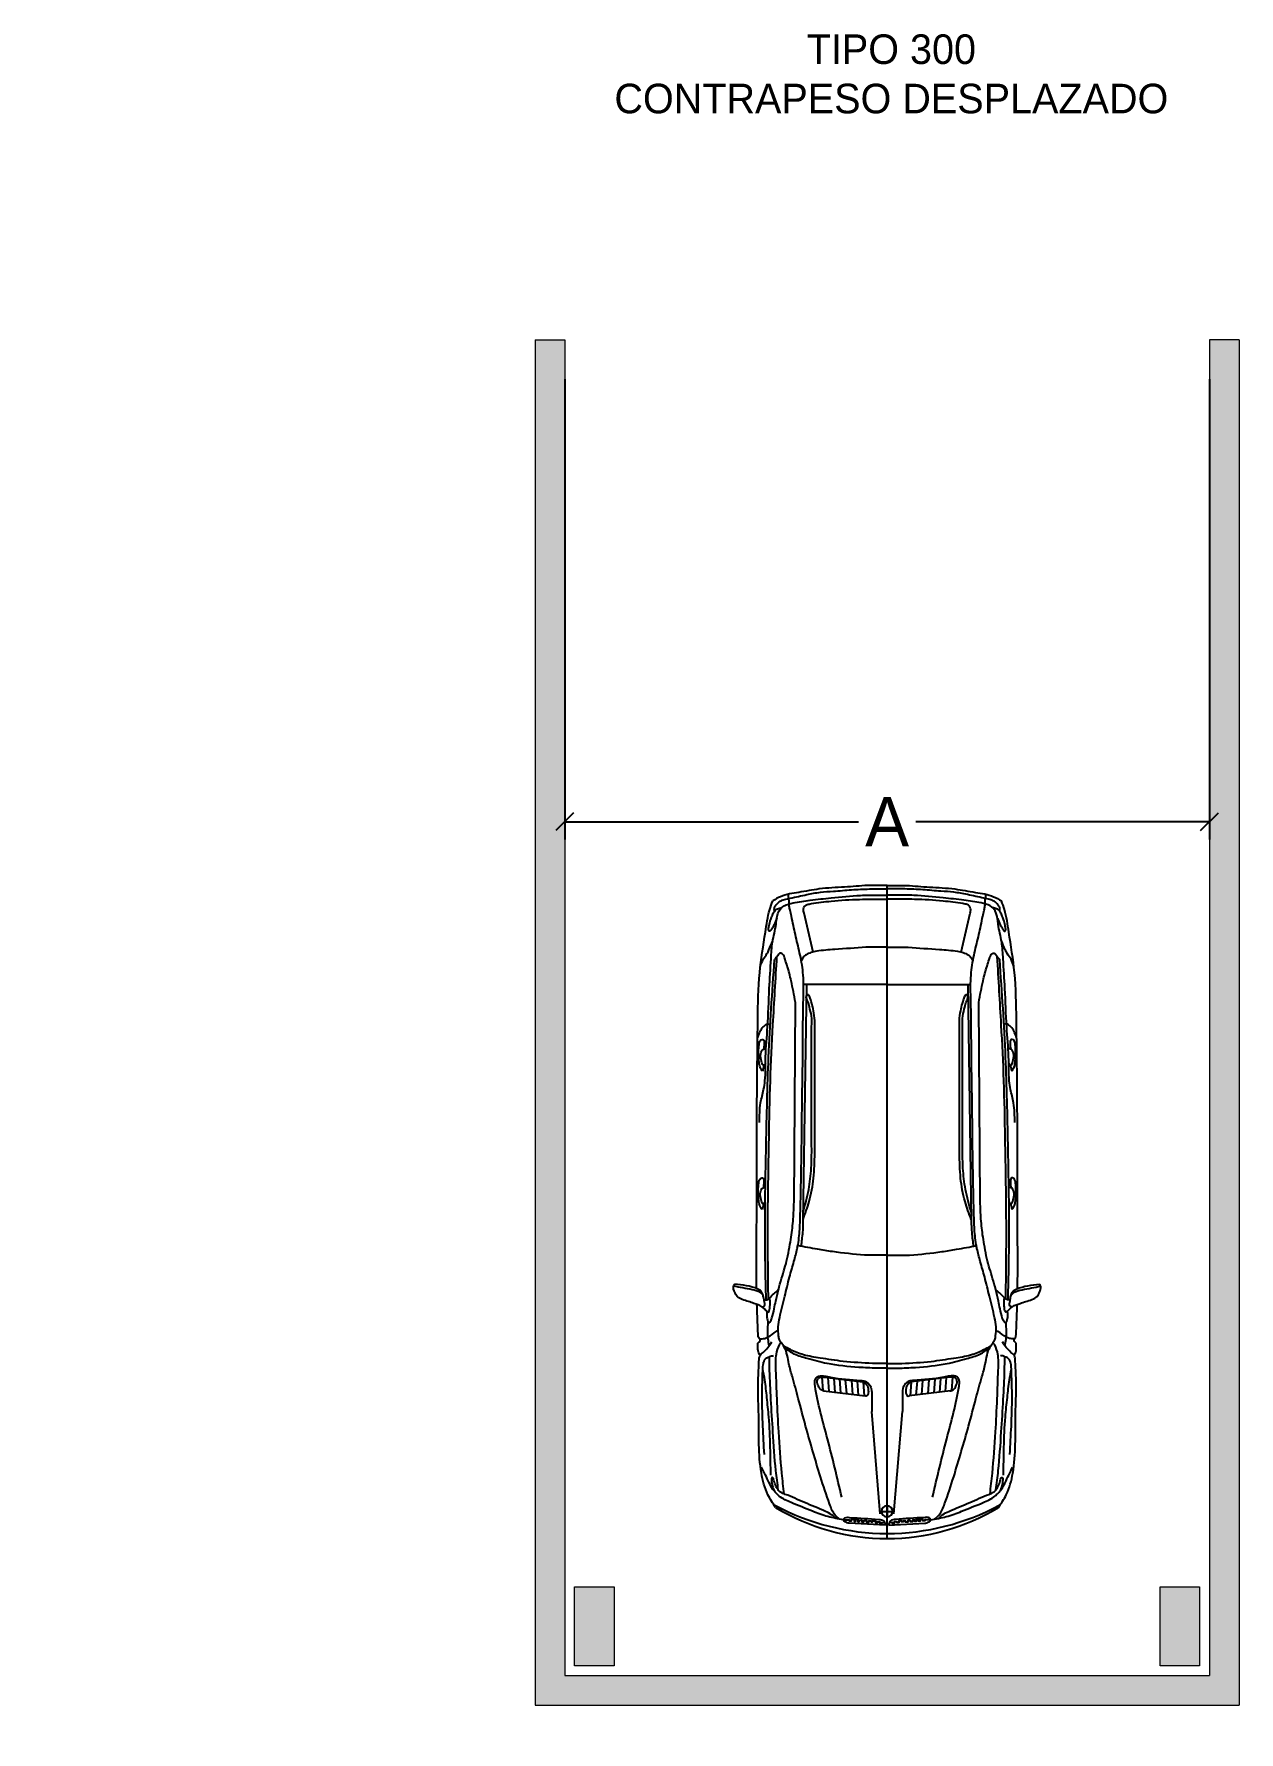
# Model space of a CAD drawing. Header units: millimetres. Extents: x -91473 to 54282, y -59594 to -16661.
# Drawn here: x -16138 to -10027, y -25322 to -16713 of the extents above; entities that cross this region are included whole.
import ezdxf

# ---------------------------------------------------------------- set-up
doc = ezdxf.new("R2010")
doc.units = ezdxf.units.MM
doc.header["$LTSCALE"] = 50
doc.header["$PDMODE"] = 3
doc.header["$PDSIZE"] = -20
doc.styles.get("Standard").update_dxf_attribs({"font": 'cdm.shx'})
doc.dimstyles.new('ELIAS', dxfattribs={"dimscale": 500, "dimtxt": 0.45, "dimasz": 0.18, "dimexe": 0.18, "dimexo": 0.1, "dimgap": 0.09, "dimtad": 0, "dimtih": 1, "dimtoh": 1, "dimdec": 0, "dimzin": 0, "dimdsep": 46, "dimtxsty": 'Standard', "dimcen": 0.09, "dimadec": 0, "dimazin": 0, "dimtfac": 1, "dimtdec": 0, "dimtofl": 0, "dimtmove": 0, "dimatfit": 3, "dimfxl": 1, "dimtolj": 1, "dimtzin": 0, "dimarcsym": 0})

# ---------------------------------------------------------------- blocks, each defined once
blk = doc.blocks.new('_Oblique')
at = {"color": 0, "linetype": 'ByBlock', "lineweight": -2}
blk.add_line((-0.5, -0.5), (0.5, 0.5), dxfattribs=at)
blk = doc.blocks.new('*D33')
at = {"color": 0, "lineweight": -2, "transparency": 16777216}
for p, q in [((-13446.5, -18463.7), (-13446.5, -20797.2)), ((-10177.5, -18463.7), (-10177.5, -20797.2)), ((-13446.5, -20707.2), (-11957, -20707.2)), ((-10177.5, -20707.2), (-11667, -20707.2))]:
    blk.add_line(p, q, dxfattribs=at)
at = {"layer": 'Defpoints', "color": 0, "lineweight": 30, "transparency": 16777216}
for p in [(-13446.5, -18413.7), (-10177.5, -18413.7), (-10177.5, -20707.2)]:
    blk.add_point(p, dxfattribs=at)
at = {"color": 0, "lineweight": -2, "transparency": 16777216, "xscale": 90, "yscale": 90, "zscale": 90, "rotation": 180}
blk.add_blockref('_Oblique', (-13446.5, -20707.2), dxfattribs=at)
at = {"color": 0, "lineweight": -2, "transparency": 16777216, "xscale": 90, "yscale": 90, "zscale": 90}
blk.add_blockref('_Oblique', (-10177.5, -20707.2), dxfattribs=at)
at = {"color": 0, "lineweight": 18, "transparency": 16777216, "insert": (-11812, -20707.2), "char_height": 250, "attachment_point": 5}
blk.add_mtext('\\A1;A', dxfattribs=at)

msp = doc.modelspace()

# ---------------------------------------------------------------- hatches: boundary and pattern name
at = {"lineweight": 30}
h = msp.add_hatch(color=6, dxfattribs=at)
h.dxf.hatch_style = 1
h.paths.add_polyline_path([(-19737.8, -18263.7), (-19887.8, -18263.7), (-19887.8, -25185.6), (-16318.8, -25185.6), (-16318.8, -18263.7), (-16810.9, -18263.7), (-16810.9, -18413.7), (-16468.8, -18413.7), (-16468.8, -25035.6), (-19737.8, -25035.6)])
h.paths.add_polyline_path([(-13446.5, -18263.7), (-13596.5, -18263.7), (-13596.5, -25185.6), (-10027.5, -25185.6), (-10027.5, -18263.7), (-10177.5, -18263.7), (-10177.5, -25035.6), (-13446.5, -25035.6)])
h.paths.add_polyline_path([(-12414, -28214.9), (-12414, -28706.9), (-12264, -28706.9), (-12264, -28364.9), (-11147.7, -28364.9), (-11147.7, -28214.9)])
h = msp.add_hatch(color=7, dxfattribs=at)
h.dxf.hatch_style = 1
h.paths.add_polyline_path([(-25406.3, -18463.7), (-25606.3, -18463.7), (-25606.3, -18863.7), (-25406.3, -18863.7)])
h.paths.add_polyline_path([(-22437.3, -18463.7), (-22637.3, -18463.7), (-22637.3, -18863.7), (-22437.3, -18863.7)])
h.paths.add_polyline_path([(-16518.8, -18463.7), (-16718.8, -18463.7), (-16718.8, -18863.7), (-16518.8, -18863.7)])
h.paths.add_polyline_path([(-16518.8, -18913.7), (-16718.8, -18913.7), (-16718.8, -19313.7), (-16518.8, -19313.7)])
h.paths.add_polyline_path([(-13196.5, -24585.6), (-13396.5, -24585.6), (-13396.5, -24985.6), (-13196.5, -24985.6)])
h.paths.add_polyline_path([(-10227.5, -24585.6), (-10427.5, -24585.6), (-10427.5, -24985.6), (-10227.5, -24985.6)])

# ---------------------------------------------------------------- linework, layer by layer
at = {"lineweight": 18}
for p, q in [((-13596.5, -18263.7), (-13596.5, -25185.6)), ((-13596.5, -18263.7), (-13446.5, -18263.7)), ((-13446.5, -18263.7), (-13446.5, -25035.6)), ((-10177.5, -18263.7), (-10177.5, -25035.6)), ((-10027.5, -18263.7), (-10177.5, -18263.7)), ((-10027.5, -18263.7), (-10027.5, -25185.6)), ((-13396.5, -24585.6), (-13196.5, -24585.6)), ((-13396.5, -24985.6), (-13396.5, -24585.6)), ((-13196.5, -24585.6), (-13196.5, -24985.6)), ((-10427.5, -24585.6), (-10227.5, -24585.6)), ((-10427.5, -24985.6), (-10427.5, -24585.6)), ((-10227.5, -24585.6), (-10227.5, -24985.6)), ((-13446.5, -25035.6), (-10177.5, -25035.6)), ((-13196.5, -24985.6), (-13396.5, -24985.6)), ((-10227.5, -24985.6), (-10427.5, -24985.6)), ((-13596.5, -25185.6), (-10027.5, -25185.6))]:
    msp.add_line(p, q, dxfattribs=at)
for p, q in [((-11812, -21030), (-11910.9, -21030)), ((-11903.6, -21079.1), (-11812, -21079.1)), ((-11901.5, -21048), (-11812, -21048)), ((-11812, -24341.1), (-11812, -21030)), ((-11812, -21030), (-11713.1, -21030)), ((-11722.5, -21048), (-11812, -21048)), ((-11720.4, -21079.1), (-11812, -21079.1)), ((-12186.7, -21367.7), (-12232.7, -21171.3)), ((-11896.7, -21099.5), (-11812, -21099.5)), ((-11727.4, -21099.5), (-11812, -21099.5)), ((-11437.3, -21367.7), (-11391.3, -21171.3)), ((-11812, -21343.2), (-11919.1, -21343.2)), ((-11812, -21343.2), (-11704.9, -21343.2)), ((-12221, -21531.6), (-12238.6, -22730.8)), ((-11812, -21531.6), (-12235.6, -21531.6)), ((-11812, -21531.6), (-11388.4, -21531.6)), ((-11403, -21531.6), (-11385.4, -22730.8)), ((-12283.9, -22635), (-12276.5, -21622.9)), ((-11340.1, -22635), (-11347.5, -21622.9)), ((-12194.8, -22334), (-12194.8, -21744.3)), ((-12179.1, -22387.6), (-12179.1, -21760.3)), ((-11444.9, -22387.6), (-11444.9, -21760.3)), ((-11429.3, -22334), (-11429.3, -21744.3)), ((-11812, -22904.6), (-11926.3, -22904.6)), ((-11812, -22904.6), (-11697.7, -22904.6)), ((-11812, -23453.2), (-11886, -23453.2)), ((-11812, -23477.3), (-11865.3, -23477.3)), ((-11812, -23453.2), (-11738, -23453.2)), ((-11812, -23477.3), (-11758.8, -23477.3)), ((-12143.2, -23522.3), (-12138.1, -23591.2)), ((-12129.4, -23523.2), (-11935.3, -23546.6)), ((-12112, -23525.4), (-12106.8, -23595.5)), ((-12082.9, -23528.9), (-12077.7, -23599)), ((-12054.3, -23532.2), (-12049, -23602.6)), ((-12024, -23535.9), (-12018.7, -23606.3)), ((-11991.9, -23539.7), (-11986.7, -23610.2)), ((-11963.7, -23543.2), (-11958.4, -23613.7)), ((-11933.3, -23547.7), (-11928.1, -23617.5)), ((-11690.7, -23547.7), (-11695.9, -23617.5)), ((-11494.7, -23523.2), (-11688.7, -23546.6)), ((-11660.4, -23543.2), (-11665.6, -23613.7)), ((-11632.1, -23539.7), (-11637.3, -23610.2)), ((-11600, -23535.9), (-11605.3, -23606.3)), ((-11569.7, -23532.2), (-11575, -23602.6)), ((-11541.1, -23528.9), (-11546.3, -23599)), ((-11512, -23525.4), (-11517.2, -23595.5)), ((-11480.8, -23522.3), (-11485.9, -23591.2)), ((-12134, -23592.1), (-11923.5, -23618)), ((-11490, -23592.1), (-11700.5, -23618)), ((-11846.7, -24215.3), (-11889.8, -23697.2)), ((-11777.3, -24215.3), (-11734.2, -23697.2)), ((-11812, -24174.9), (-11812, -24231.6)), ((-11819.6, -24273), (-12003.9, -24263.7)), ((-11840.3, -24203.3), (-11783.7, -24203.3)), ((-11804.4, -24273), (-11620.2, -24263.7))]:
    msp.add_line(p, q)
for points in [[(-12032.8, -24245.5), (-12003.8, -24245.5), (-12003.8, -24252), (-11992.8, -24252), (-11992.8, -24242.9), (-11979.2, -24242.9), (-11979.2, -24253.5), (-11971.2, -24253.5), (-11971.2, -24243.4), (-11960.1, -24243.4), (-11960.1, -24254.5), (-11953.1, -24254.5), (-11953.1, -24248), (-11940, -24248), (-11940, -24257), (-11929.9, -24257), (-11929.9, -24250), (-11916.9, -24250), (-11916.9, -24258.5), (-11905.3, -24258.5), (-11905.3, -24250.5), (-11892.7, -24250.5), (-11892.7, -24257), (-11885.7, -24257), (-11885.7, -24251.5), (-11871.6, -24251.5), (-11871.6, -24261.6), (-11862.6, -24261.6), (-11862.6, -24255.5), (-11848.5, -24255.5), (-11848.5, -24265.1), (-11838.9, -24265.1), (-11838.9, -24265.1), (-11838.9, -24260.1), (-11823, -24260.7)], [(-11591.3, -24245.5), (-11620.2, -24245.5), (-11620.2, -24252), (-11631.2, -24252), (-11631.2, -24242.9), (-11644.8, -24242.9), (-11644.8, -24253.5), (-11652.9, -24253.5), (-11652.9, -24243.4), (-11663.9, -24243.4), (-11663.9, -24254.5), (-11671, -24254.5), (-11671, -24248), (-11684, -24248), (-11684, -24257), (-11694.1, -24257), (-11694.1, -24250), (-11707.2, -24250), (-11707.2, -24258.5), (-11718.7, -24258.5), (-11718.7, -24250.5), (-11731.3, -24250.5), (-11731.3, -24257), (-11738.3, -24257), (-11738.3, -24251.5), (-11752.4, -24251.5), (-11752.4, -24261.6), (-11761.5, -24261.6), (-11761.5, -24255.5), (-11775.5, -24255.5), (-11775.5, -24265.1), (-11785.1, -24265.1), (-11785.1, -24265.1), (-11785.1, -24260.1), (-11801, -24260.7)]]:
    msp.add_lwpolyline(points)
for centre, radius, start, end in [((-11812.3, -23114.4), 1200.9, 241.72905, 270.01189), ((-11809.5, -23240.5), 1100.5, 238.9345, 269.8703), ((-11812, -24203.3), 28.3, 90, 270), ((-11811.8, -23114.4), 1200.9, 269.98811, 298.27095), ((-11812, -24203.3), 28.3, 270, 90), ((-11814.5, -23240.5), 1100.5, 270.1297, 301.0655)]:
    msp.add_arc(centre, radius, start, end)
for points in [[(-12458.9, -22231.7), (-12453.4, -22132.8), (-12438, -22064.6), (-12431.4, -22020.7), (-12428.1, -21898.7), (-12418.2, -21747), (-12409.4, -21552.9), (-12400.6, -21402.3), (-12393, -21316.6), (-12375.4, -21227.6), (-12372.1, -21201.2), (-12351.2, -21147.4), (-12334.7, -21134.2), (-12288.6, -21118.8), (-12201.5, -21104.4), (-12096.1, -21093.4), (-11947.5, -21080.2), (-11903.6, -21079.1)], [(-11910.9, -21030), (-12027.3, -21038.2), (-12156, -21048), (-12260.1, -21065.1), (-12352, -21087), (-12391.8, -21108.5)], [(-12383.5, -21161.5), (-12382.8, -21142.4), (-12374.2, -21127.6), (-12354.8, -21110.3), (-12332.6, -21101.1), (-12303.2, -21094.2), (-12218.8, -21076.5), (-12150.5, -21064.3), (-12084.6, -21059.4), (-11992.6, -21052), (-11901.5, -21048)], [(-12349.9, -23347.3), (-12358, -23333.3), (-12362.3, -23313.2), (-12364.3, -23268), (-12356.8, -23220.4), (-12330.9, -23113), (-12306.7, -23015.4), (-12284.2, -22936.7), (-12267.7, -22870.1), (-12263.8, -22850.3), (-12257.8, -22806.2), (-12252.8, -22717.9), (-12249, -22553.9), (-12245.7, -22360.5), (-12242.6, -22093.9), (-12239.5, -21888.1), (-12237.2, -21637.6), (-12235.6, -21528.9), (-12238.7, -21471.1), (-12255.6, -21371), (-12277.2, -21279.1), (-12297.2, -21186.6), (-12304.1, -21155.1), (-12308, -21135), (-12309, -21115.1), (-12310, -21101.4), (-12311.9, -21089.7), (-12312.3, -21074.5)], [(-11240.5, -21161.5), (-11241.3, -21142.4), (-11249.9, -21127.6), (-11269.2, -21110.3), (-11291.4, -21101.1), (-11320.8, -21094.2), (-11405.2, -21076.5), (-11473.5, -21064.3), (-11539.4, -21059.4), (-11631.4, -21052), (-11722.5, -21048)], [(-11165.1, -22231.7), (-11170.6, -22132.8), (-11186, -22064.6), (-11192.6, -22020.7), (-11195.9, -21898.7), (-11205.8, -21747), (-11214.6, -21552.9), (-11223.4, -21402.3), (-11231.1, -21316.6), (-11248.6, -21227.6), (-11251.9, -21201.2), (-11272.8, -21147.4), (-11289.3, -21134.2), (-11335.4, -21118.8), (-11422.5, -21104.4), (-11527.9, -21093.4), (-11676.5, -21080.2), (-11720.4, -21079.1)], [(-11713.1, -21030), (-11596.7, -21038.2), (-11468.1, -21048), (-11363.9, -21065.1), (-11272, -21087), (-11232.2, -21108.5)], [(-11274.1, -23347.3), (-11266, -23333.3), (-11261.7, -23313.2), (-11259.7, -23268), (-11267.2, -23220.4), (-11293.2, -23113), (-11317.3, -23015.4), (-11339.8, -22936.7), (-11356.3, -22870.1), (-11360.2, -22850.3), (-11366.2, -22806.2), (-11371.2, -22717.9), (-11375, -22553.9), (-11378.3, -22360.5), (-11381.5, -22093.9), (-11384.5, -21888.1), (-11386.9, -21637.6), (-11388.4, -21528.9), (-11385.3, -21471.1), (-11368.4, -21371), (-11346.8, -21279.1), (-11326.8, -21186.6), (-11319.9, -21155.1), (-11316, -21135), (-11315, -21115.1), (-11314, -21101.4), (-11312.1, -21089.7), (-11311.7, -21074.5)], [(-12413.6, -21250.7), (-12410.7, -21233.8), (-12402.6, -21203.5), (-12393.7, -21181), (-12383.4, -21161.4), (-12367.3, -21148.3), (-12346, -21142.2)], [(-12232.7, -21171.3), (-12235.6, -21148.4), (-12230.3, -21135.5), (-12218.2, -21127.4), (-12196.1, -21122.4), (-12095.7, -21109.2), (-11951.3, -21100.5), (-11896.7, -21099.5)], [(-11391.3, -21171.3), (-11388.4, -21148.4), (-11393.7, -21135.5), (-11405.8, -21127.4), (-11427.9, -21122.4), (-11528.3, -21109.2), (-11672.8, -21100.5), (-11727.4, -21099.5)], [(-11210.4, -21250.7), (-11213.4, -21233.8), (-11221.4, -21203.5), (-11230.3, -21181), (-11240.7, -21161.4), (-11256.7, -21148.3), (-11278.1, -21142.2)], [(-12371.3, -21196.3), (-12377.7, -21212.5), (-12385, -21229.4), (-12391.3, -21240.8), (-12399.5, -21252.8), (-12404.7, -21259.6), (-12407.4, -21262), (-12409, -21262.1), (-12411.1, -21260.8), (-12412.6, -21257.4), (-12413.6, -21250.7)], [(-11252.7, -21196.3), (-11246.3, -21212.5), (-11239, -21229.4), (-11232.7, -21240.8), (-11224.5, -21252.8), (-11219.4, -21259.6), (-11216.7, -21262), (-11215, -21262.1), (-11212.9, -21260.8), (-11211.5, -21257.4), (-11210.4, -21250.7)], [(-12454.6, -21440.6), (-12440.2, -21404.6), (-12421.1, -21375.5), (-12411.1, -21356.3), (-12391.9, -21310.4)], [(-11919.1, -21343.2), (-12077.9, -21354.4), (-12168.8, -21363.9), (-12198.2, -21370.8), (-12222.4, -21381.2), (-12237, -21395), (-12247.1, -21412.7)], [(-11704.9, -21343.2), (-11546.1, -21354.4), (-11455.2, -21363.9), (-11425.8, -21370.8), (-11401.7, -21381.2), (-11387, -21395), (-11376.9, -21412.7)], [(-11169.4, -21440.6), (-11183.8, -21404.6), (-11203, -21375.5), (-11212.9, -21356.3), (-11232.2, -21310.4)], [(-12425, -23130), (-12429.4, -22953.3), (-12430.5, -22666.1), (-12425.1, -22343), (-12413.1, -21901.8), (-12382.8, -21405.7)], [(-12413.9, -23127), (-12416.7, -22766.1), (-12410.8, -22311.8), (-12404.1, -22021.3), (-12390.7, -21737), (-12370.5, -21390.7)], [(-12276.5, -21623), (-12298.9, -21513.3), (-12318.5, -21439.3), (-12329.2, -21406.3), (-12337.2, -21384), (-12344.3, -21376), (-12350.3, -21373.5), (-12357.6, -21375), (-12366.1, -21384.5), (-12382.8, -21405.7)], [(-11347.5, -21623), (-11325.1, -21513.3), (-11305.5, -21439.3), (-11294.8, -21406.3), (-11286.8, -21384), (-11279.7, -21376), (-11273.8, -21373.5), (-11266.4, -21375), (-11258, -21384.5), (-11241.2, -21405.7)], [(-11210.1, -23127), (-11207.3, -22766.1), (-11213.2, -22311.8), (-11219.9, -22021.3), (-11233.3, -21737), (-11253.5, -21390.7)], [(-11199, -23130), (-11194.7, -22953.3), (-11193.5, -22666.1), (-11198.9, -22343), (-11210.9, -21901.8), (-11241.2, -21405.7)], [(-12194.8, -21744.3), (-12195.9, -21691.1), (-12206, -21646.5), (-12214.1, -21617.6), (-12222, -21595.8), (-12217.6, -21585), (-12212.3, -21583.5), (-12205.3, -21591.6)], [(-12179.1, -21760.3), (-12179, -21714.9), (-12185, -21665.4), (-12205.3, -21591.6)], [(-11444.9, -21760.3), (-11445, -21714.9), (-11439, -21665.4), (-11418.7, -21591.6)], [(-11429.3, -21744.3), (-11428.1, -21691.1), (-11418, -21646.5), (-11409.9, -21617.6), (-11402.1, -21595.8), (-11406.5, -21585), (-11411.7, -21583.5), (-11418.7, -21591.6)], [(-12468.8, -21803.9), (-12458.7, -21776.7), (-12444.9, -21752.4), (-12429.7, -21737.7), (-12423.5, -21732.9), (-12404.5, -21734)], [(-11155.3, -21803.9), (-11165.3, -21776.7), (-11179.1, -21752.4), (-11194.4, -21737.7), (-11200.6, -21732.9), (-11219.5, -21734)], [(-12444.3, -21970.9), (-12453.3, -21956.5), (-12460.4, -21933.7), (-12462.9, -21903.3), (-12461.2, -21833.4), (-12456.5, -21818), (-12446.2, -21810.6), (-12438.9, -21811.9), (-12435.9, -21819.7)], [(-12428.5, -21933.5), (-12432.7, -21939.1), (-12438.9, -21940.5), (-12443.8, -21937.3), (-12447.4, -21929), (-12447.9, -21868.5), (-12442.1, -21861.9), (-12434.5, -21858.9), (-12427.5, -21859)], [(-12435.9, -21819.7), (-12436.4, -21847.9), (-12437.6, -21859.6)], [(-11195.5, -21933.5), (-11191.3, -21939.1), (-11185.2, -21940.5), (-11180.3, -21937.3), (-11176.6, -21929), (-11176.1, -21868.5), (-11182, -21861.9), (-11189.6, -21858.9), (-11196.5, -21859)], [(-11188.1, -21819.7), (-11187.6, -21847.9), (-11186.4, -21859.6)], [(-11179.8, -21970.9), (-11170.7, -21956.5), (-11163.6, -21933.7), (-11161.2, -21903.3), (-11162.9, -21833.4), (-11167.5, -21818), (-11177.8, -21810.6), (-11185.2, -21811.9), (-11188.1, -21819.7)], [(-12437.6, -21940.7), (-12439.4, -21953), (-12444.3, -21970.9)], [(-11186.5, -21940.7), (-11184.7, -21953), (-11179.8, -21970.9)], [(-12238, -22686.9), (-12209.8, -22571.4), (-12196.6, -22462.8), (-12194.8, -22334)], [(-11386, -22686.9), (-11414.2, -22571.4), (-11427.4, -22462.8), (-11429.3, -22334)], [(-12238.5, -22723.5), (-12207.3, -22632.5), (-12184.7, -22513.8), (-12179.1, -22387.6)], [(-11385.5, -22723.5), (-11416.7, -22632.5), (-11439.3, -22513.8), (-11444.9, -22387.6)], [(-12446, -22673.2), (-12455, -22658.7), (-12462.1, -22635.9), (-12464.6, -22605.5), (-12462.9, -22535.7), (-12458.2, -22520.3), (-12447.9, -22512.9), (-12440.6, -22514.1), (-12437.6, -22522)], [(-12437.6, -22522), (-12438.1, -22550.2), (-12439.3, -22561.9)], [(-11186.4, -22522), (-11185.9, -22550.2), (-11184.7, -22561.9)], [(-11178.1, -22673.2), (-11169, -22658.7), (-11161.9, -22635.9), (-11159.5, -22605.5), (-11161.2, -22535.7), (-11165.8, -22520.3), (-11176.1, -22512.9), (-11183.5, -22514.1), (-11186.4, -22522)], [(-12430.2, -22635.8), (-12434.4, -22641.3), (-12440.6, -22642.8), (-12445.5, -22639.6), (-12449.1, -22631.3), (-12449.6, -22570.7), (-12443.7, -22564.1), (-12436.2, -22561.2), (-12429.2, -22561.3)], [(-12421.1, -23189.2), (-12422.6, -23202.9), (-12420.8, -23226.2), (-12417.2, -23240.7), (-12416.3, -23244.1), (-12412.7, -23247.5), (-12407.3, -23244.3), (-12396.2, -23222.7), (-12384.5, -23176.8), (-12376.7, -23137.3), (-12347, -23022.2), (-12318.3, -22921.3), (-12306.9, -22863.8), (-12298.2, -22813.1), (-12288, -22720.5), (-12283.9, -22635)], [(-11202.9, -23189.2), (-11201.4, -23202.9), (-11203.2, -23226.2), (-11206.9, -23240.7), (-11207.7, -23244.1), (-11211.3, -23247.5), (-11216.7, -23244.3), (-11227.8, -23222.7), (-11239.5, -23176.8), (-11247.3, -23137.3), (-11277, -23022.2), (-11305.8, -22921.3), (-11317.1, -22863.8), (-11325.8, -22813.1), (-11336, -22720.5), (-11340.1, -22635)], [(-11193.8, -22635.8), (-11189.6, -22641.3), (-11183.5, -22642.8), (-11178.6, -22639.6), (-11174.9, -22631.3), (-11174.4, -22570.7), (-11180.3, -22564.1), (-11187.9, -22561.2), (-11194.8, -22561.3)], [(-12439.3, -22642.9), (-12441.1, -22655.3), (-12446, -22673.2)], [(-11184.8, -22642.9), (-11183, -22655.3), (-11178.1, -22673.2)], [(-12238.6, -22730.8), (-12241.1, -22789.9), (-12249.4, -22859)], [(-11385.4, -22730.8), (-11382.9, -22789.9), (-11374.6, -22859)], [(-11926.3, -22904.6), (-12089.1, -22886.6), (-12164.6, -22874.8), (-12264.9, -22856)], [(-11697.7, -22904.6), (-11535, -22886.6), (-11459.4, -22874.8), (-11359.1, -22856)], [(-12421.1, -23189.2), (-12438.4, -23172.9), (-12447.4, -23165.6), (-12487, -23148.8), (-12515, -23139.5), (-12572.3, -23113.3), (-12585.1, -23091.7), (-12590.9, -23063.2), (-12585.7, -23050.9)], [(-12442.3, -23104.9), (-12456.8, -23092.6), (-12496, -23079.8), (-12590.4, -23061.4)], [(-12449.7, -23164.1), (-12437.3, -23164.8), (-12432.5, -23156.9), (-12434, -23142.3), (-12438.4, -23118), (-12445.2, -23097.8), (-12454.1, -23083.6), (-12467.2, -23076.1), (-12585.7, -23050.9)], [(-11202.9, -23189.2), (-11185.7, -23172.9), (-11176.6, -23165.6), (-11137, -23148.8), (-11109.1, -23139.5), (-11051.8, -23113.3), (-11038.9, -23091.7), (-11033.1, -23063.2), (-11038.4, -23050.9)], [(-11174.4, -23164.1), (-11186.7, -23164.8), (-11191.6, -23156.9), (-11190.1, -23142.3), (-11185.6, -23118), (-11178.9, -23097.8), (-11169.9, -23083.6), (-11156.8, -23076.1), (-11038.4, -23050.9)], [(-11181.7, -23104.9), (-11167.3, -23092.6), (-11128, -23079.8), (-11033.6, -23061.4)], [(-12436.2, -23130.3), (-12418.5, -23129.4), (-12403, -23116.7), (-12360.2, -23077.2)], [(-12421.1, -23189.2), (-12414.7, -23193.4), (-12409.6, -23185.9), (-12406.3, -23162.8), (-12405.3, -23135.5), (-12407.4, -23121.3)], [(-11187.8, -23130.3), (-11205.5, -23129.4), (-11221, -23116.7), (-11263.8, -23077.2)], [(-11202.9, -23189.2), (-11209.3, -23193.4), (-11214.4, -23185.9), (-11217.7, -23162.8), (-11218.7, -23135.5), (-11216.7, -23121.3)], [(-12466.9, -23350.5), (-12456.5, -23338.1), (-12465.5, -23318.1)], [(-12458.7, -23328.2), (-12431.8, -23326.4), (-12405.3, -23313.1), (-12364.1, -23284.4)], [(-12409.9, -23363.3), (-12415.2, -23330.7), (-12415.2, -23245.6)], [(-11165.3, -23328.2), (-11192.2, -23326.4), (-11218.7, -23313.1), (-11259.9, -23284.4)], [(-11214.2, -23363.3), (-11208.8, -23330.7), (-11208.8, -23245.6)], [(-11157.1, -23350.5), (-11167.5, -23338.1), (-11158.5, -23318.1)], [(-12377.4, -24183.2), (-12416.1, -24119), (-12449.3, -24009.2), (-12463.2, -23718.4), (-12465, -23506.9), (-12461.7, -23441.4), (-12457.6, -23414.6), (-12440.1, -23397.1), (-12396.7, -23344.5)], [(-12456.3, -23412.4), (-12464.8, -23396.1), (-12466.9, -23365), (-12466.9, -23350.5)], [(-12434.3, -23914.1), (-12441.9, -23771.5), (-12445.7, -23622.6), (-12443.2, -23503), (-12440.6, -23459.7), (-12433, -23435.5), (-12408.8, -23419), (-12387.3, -23412.5)], [(-12333.9, -24115), (-12345.7, -24010.2), (-12361.7, -23800.7), (-12370.2, -23632.8), (-12375.6, -23487.4), (-12376.6, -23443.6), (-12373.4, -23406.2), (-12357.4, -23359.1), (-12349.9, -23347.3)], [(-12053.1, -24242.2), (-12075, -24222.4), (-12103.8, -24165.4), (-12149.8, -24028.2), (-12188.2, -23899.1), (-12225.2, -23770.7), (-12262.4, -23630.4), (-12292.6, -23521.3), (-12309.7, -23456), (-12318.6, -23411.4), (-12333.7, -23370.2), (-12349.9, -23347.3)], [(-11886, -23453.2), (-12035.5, -23442.8), (-12150.9, -23426), (-12235.6, -23409.6), (-12269.6, -23398.2), (-12302.7, -23383.2), (-12336.5, -23365.7)], [(-11738, -23453.2), (-11588.6, -23442.8), (-11473.1, -23426), (-11388.5, -23409.6), (-11354.4, -23398.2), (-11321.3, -23383.2), (-11287.6, -23365.7)], [(-11570.9, -24242.2), (-11549, -24222.4), (-11520.2, -24165.4), (-11474.3, -24028.2), (-11435.8, -23899.1), (-11398.8, -23770.7), (-11361.6, -23630.4), (-11331.5, -23521.3), (-11314.3, -23456), (-11305.4, -23411.4), (-11290.3, -23370.2), (-11274.1, -23347.3)], [(-11290.1, -24115), (-11278.4, -24010.2), (-11262.3, -23800.7), (-11253.8, -23632.8), (-11248.5, -23487.4), (-11247.4, -23443.6), (-11250.6, -23406.2), (-11266.6, -23359.1), (-11274.1, -23347.3)], [(-11246.6, -24183.2), (-11207.9, -24119), (-11174.7, -24009.2), (-11160.8, -23718.4), (-11159, -23506.9), (-11162.3, -23441.4), (-11166.4, -23414.6), (-11183.9, -23397.1), (-11227.3, -23344.5)], [(-11189.8, -23914.1), (-11182.1, -23771.5), (-11178.3, -23622.6), (-11180.9, -23503), (-11183.4, -23459.7), (-11191, -23435.5), (-11215.2, -23419), (-11236.7, -23412.5)], [(-11167.8, -23412.4), (-11159.2, -23396.1), (-11157.1, -23365), (-11157.1, -23350.5)], [(-12402, -24019.1), (-12404.4, -23879.3), (-12411.8, -23724.1), (-12421.6, -23626), (-12432.2, -23536.9), (-12442.5, -23480.5)], [(-12363.8, -24094.9), (-12375.8, -23996.8), (-12391, -23800.8), (-12401.2, -23635.3), (-12407.6, -23489), (-12408.8, -23419)], [(-11260.2, -24094.9), (-11248.3, -23996.8), (-11233, -23800.8), (-11222.8, -23635.3), (-11216.5, -23489), (-11215.2, -23419)], [(-11222, -24019.1), (-11219.6, -23879.3), (-11212.2, -23724.1), (-11202.4, -23626), (-11191.8, -23536.9), (-11181.6, -23480.5)], [(-12042, -24131.3), (-12114.6, -23835.1), (-12177, -23567.9), (-12178.5, -23555.3), (-12176.6, -23535.7), (-12168.9, -23523.3), (-12155.9, -23517.2), (-12130.1, -23517.2), (-12098.9, -23523.4), (-11945.4, -23540), (-11924.1, -23543.8), (-11909.6, -23552), (-11896.6, -23568.5), (-11892.2, -23580.5), (-11889.8, -23618.7), (-11889.8, -23645.8), (-11889.8, -23697.2)], [(-11582, -24131.3), (-11509.5, -23835.1), (-11447.1, -23567.9), (-11445.5, -23555.3), (-11447.4, -23535.7), (-11455.1, -23523.3), (-11468.1, -23517.2), (-11493.9, -23517.2), (-11525.1, -23523.4), (-11678.6, -23540), (-11699.9, -23543.8), (-11714.4, -23552), (-11727.4, -23568.5), (-11731.8, -23580.5), (-11734.2, -23618.7), (-11734.2, -23645.8), (-11734.2, -23697.2)], [(-12032.8, -24245.5), (-12112.1, -24229.9), (-12189.6, -24202.9), (-12298.5, -24158.5), (-12358.6, -24126.2), (-12375.4, -24110.2), (-12390.8, -24092.2), (-12410, -24058.2), (-12448.3, -23979.8)], [(-11591.3, -24245.5), (-11511.9, -24229.9), (-11434.4, -24202.9), (-11325.5, -24158.5), (-11265.4, -24126.2), (-11248.7, -24110.2), (-11233.2, -24092.2), (-11214, -24058.2), (-11175.7, -23979.8)], [(-12073, -24238.7), (-12093.3, -24220.6), (-12124.8, -24203.3), (-12231.5, -24158.3), (-12328.3, -24117.1), (-12352, -24106.3), (-12364.8, -24093.6), (-12378.4, -24069.5), (-12387.5, -24040.8), (-12390.8, -24032.5), (-12394.6, -24031.6), (-12396.9, -24033.2), (-12398.5, -24043.3), (-12393.4, -24074.9), (-12384.8, -24099.8)], [(-11551, -24238.7), (-11530.7, -24220.6), (-11499.2, -24203.3), (-11392.5, -24158.3), (-11295.7, -24117.1), (-11272, -24106.3), (-11259.2, -24093.6), (-11245.6, -24069.5), (-11236.5, -24040.8), (-11233.2, -24032.5), (-11229.5, -24031.6), (-11227.1, -24033.2), (-11225.5, -24043.3), (-11230.6, -24074.9), (-11239.2, -24099.8)], [(-12003.9, -24263.7), (-12025.2, -24256.1), (-12032.3, -24249.9), (-12030.5, -24239.6), (-12004.3, -24233.8), (-11854, -24244.1), (-11829.5, -24251.6), (-11823.7, -24259.2), (-11819.6, -24273)], [(-11620.2, -24263.7), (-11598.8, -24256.1), (-11591.7, -24249.9), (-11593.5, -24239.6), (-11619.7, -24233.8), (-11770.1, -24244.1), (-11794.5, -24251.6), (-11800.3, -24259.2), (-11804.4, -24273)]]:
    msp.add_spline(points, degree=3)
for points, knots in [([(-12473.5, -23073.6), (-12475.2, -22952.4), (-12472.2, -22698.9), (-12474, -22244.3), (-12469.1, -21832.1), (-12464.9, -21481.5), (-12432.8, -21297.1), (-12416, -21174.1), (-12397.2, -21123.2), (-12391.8, -21108.5)], [0.069293, 0.069293, 0.069293, 0.069293, 0.1722401, 0.2845904, 0.4554356, 0.5228586, 0.5816435, 0.614478, 0.6277141, 0.6277141, 0.6277141, 0.6277141]), ([(-11150.5, -23073.6), (-11148.9, -22952.4), (-11151.8, -22698.9), (-11150, -22244.3), (-11154.9, -21832.1), (-11159.1, -21481.5), (-11191.2, -21297.1), (-11208, -21174.1), (-11226.8, -21123.2), (-11232.2, -21108.5)], [0.069293, 0.069293, 0.069293, 0.069293, 0.1722401, 0.2845904, 0.4554356, 0.5228586, 0.5816435, 0.614478, 0.6277141, 0.6277141, 0.6277141, 0.6277141]), ([(-12465.5, -23318.1), (-12467.3, -23278.9), (-12469.9, -23224.1), (-12471.6, -23169.4), (-12472, -23153.8)], [0, 0, 0, 0, 0.03334031, 0.04655404, 0.04655404, 0.04655404, 0.04655404]), ([(-11158.5, -23318.1), (-11156.7, -23278.9), (-11154.1, -23224.1), (-11152.5, -23169.4), (-11152.1, -23153.8)], [0, 0, 0, 0, 0.03334031, 0.04655404, 0.04655404, 0.04655404, 0.04655404]), ([(-11865.3, -23477.3), (-11895.4, -23476.2), (-11979.3, -23472.6), (-12098.1, -23461.2), (-12205.6, -23431.6), (-12280.6, -23411.2), (-12315.3, -23386.6), (-12330.8, -23375.6)], [0.0150966, 0.0150966, 0.0150966, 0.0150966, 0.0407382, 0.0864628, 0.1158894, 0.1356581, 0.1517244, 0.1517244, 0.1517244, 0.1517244]), ([(-11758.8, -23477.3), (-11728.6, -23476.2), (-11644.7, -23472.6), (-11525.9, -23461.2), (-11418.4, -23431.6), (-11343.4, -23411.2), (-11308.7, -23386.6), (-11293.2, -23375.6)], [0.0150966, 0.0150966, 0.0150966, 0.0150966, 0.0407382, 0.0864628, 0.1158894, 0.1356581, 0.1517244, 0.1517244, 0.1517244, 0.1517244]), ([(-12130.7, -23592.5), (-12134, -23592.2), (-12141.8, -23590.9), (-12154.3, -23581.2), (-12162.5, -23566.4), (-12167.6, -23549.3), (-12166, -23531.8), (-12149, -23520.8), (-12136.6, -23522.3), (-12129.4, -23523.2)], [0.02034572, 0.02034572, 0.02034572, 0.02034572, 0.02311181, 0.02703858, 0.03318568, 0.03720095, 0.04230664, 0.04664467, 0.05269274, 0.05269274, 0.05269274, 0.05269274]), ([(-11935.3, -23546.6), (-11930.4, -23549.4), (-11921.1, -23554.7), (-11911.3, -23566.1), (-11907.1, -23579.3), (-11908, -23591.4), (-11906.5, -23602.7), (-11910.1, -23610.9), (-11914, -23619.5), (-11920.2, -23618.4), (-11923.5, -23618)], [0, 0, 0, 0, 0.0047793, 0.00907583, 0.01243343, 0.01620274, 0.01939947, 0.0218185, 0.02387629, 0.02648605, 0.02648605, 0.02648605, 0.02648605]), ([(-11688.7, -23546.6), (-11693.6, -23549.4), (-11702.9, -23554.7), (-11712.7, -23566.1), (-11717, -23579.3), (-11716, -23591.4), (-11717.5, -23602.7), (-11714, -23610.9), (-11710, -23619.5), (-11703.9, -23618.4), (-11700.5, -23618)], [0, 0, 0, 0, 0.0047793, 0.00907583, 0.01243343, 0.01620274, 0.01939947, 0.0218185, 0.02387629, 0.02648605, 0.02648605, 0.02648605, 0.02648605]), ([(-11493.3, -23592.5), (-11490, -23592.2), (-11482.2, -23590.9), (-11469.8, -23581.2), (-11461.5, -23566.4), (-11456.4, -23549.3), (-11458, -23531.8), (-11475, -23520.8), (-11487.4, -23522.3), (-11494.7, -23523.2)], [0.02034572, 0.02034572, 0.02034572, 0.02034572, 0.02311181, 0.02703858, 0.03318568, 0.03720095, 0.04230664, 0.04664467, 0.05269274, 0.05269274, 0.05269274, 0.05269274])]:
    msp.add_open_spline(points, degree=3, knots=knots)

# ---------------------------------------------------------------- texts
at = {"lineweight": 30, "insert": (-11790.5, -17117.7), "char_height": 150, "attachment_point": 8}
msp.add_mtext_dynamic_manual_height_columns('TIPO 300\\PCONTRAPESO DESPLAZADO', width=4963.525, gutter_width=24086.4, heights=[1524.4], dxfattribs=at)

# ---------------------------------------------------------------- dimensions: what is measured, and where the dimension line sits
at = {"lineweight": 18}
dim = msp.add_linear_dim(base=(-10177.5, -20707.2), p1=(-13446.5, -18413.7), p2=(-10177.5, -18413.7), text='A', dimstyle='ELIAS', override={"dimtxt": 0.5, "dimblk1": 'Oblique', "dimblk2": 'Oblique', "dimsah": 1}, dxfattribs=at)
dim.commit()
dim.dimension.update_dxf_attribs({"geometry": '*D33', "text_midpoint": (-11812, -20707.2)})

doc.saveas('drawing.dxf')
